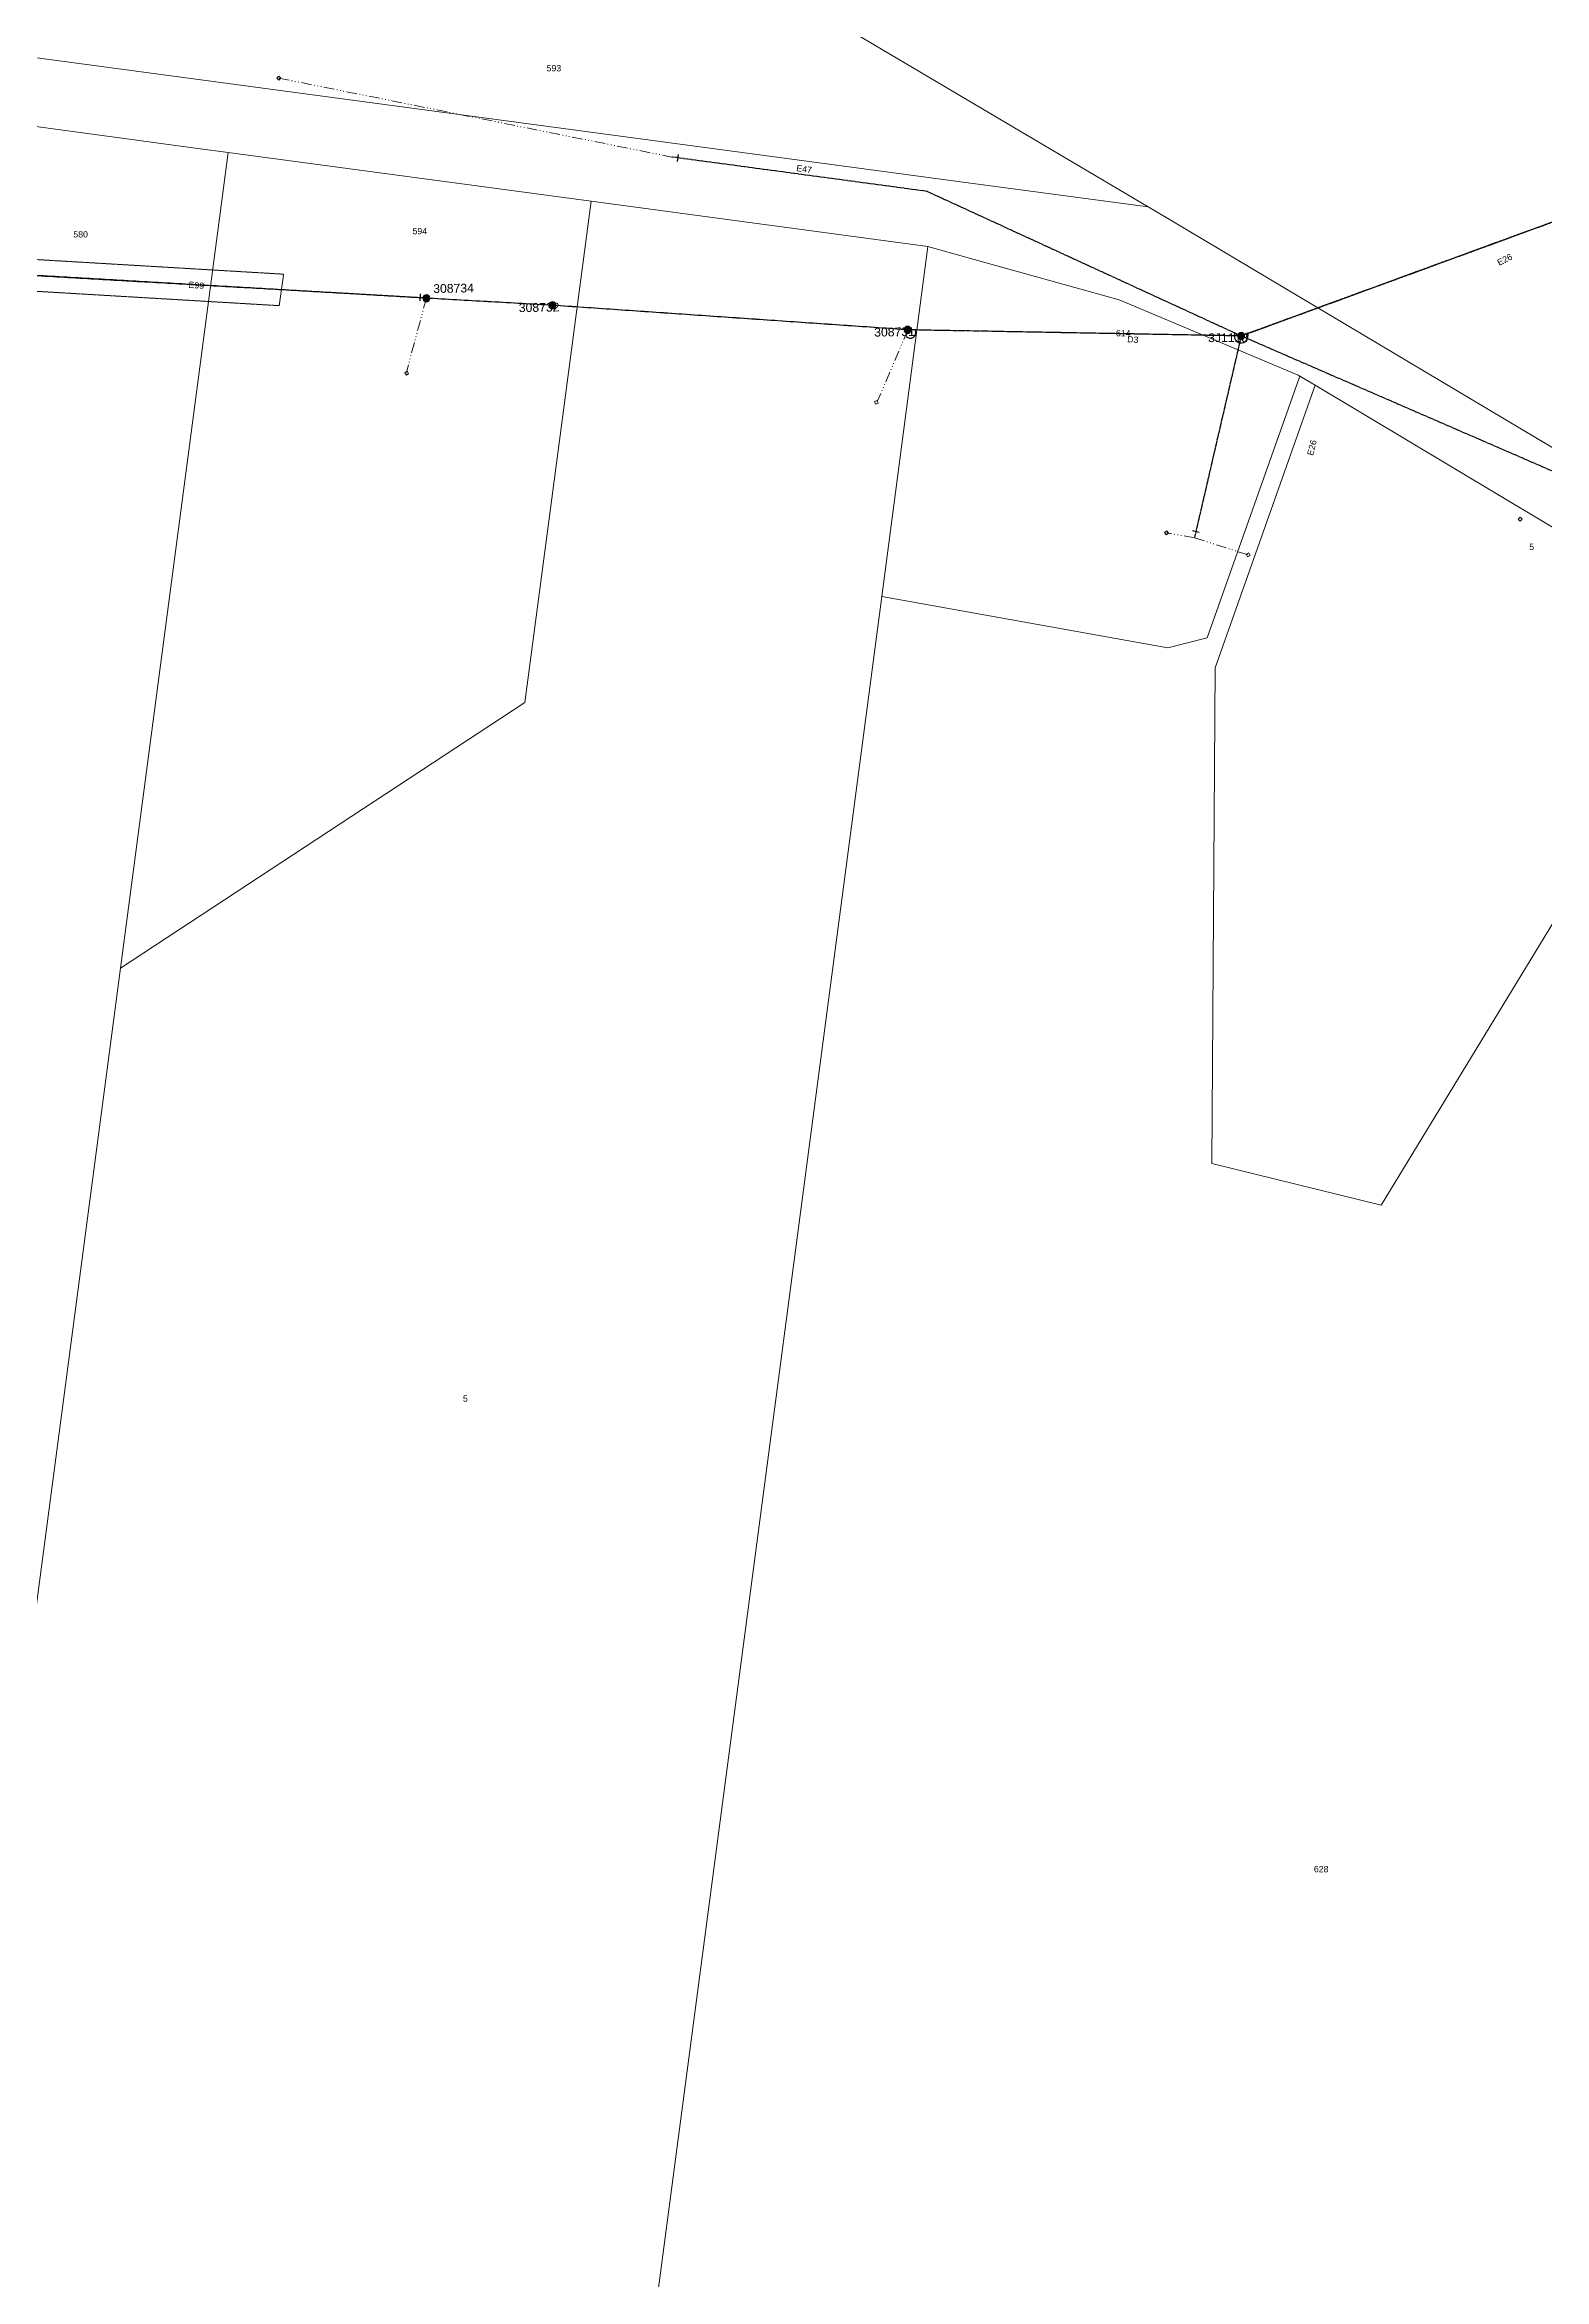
# Model space of a CAD drawing. Header units: metres. Extents: x 250871 to 255994, y 6164531 to 6169422.
# Drawn here: x 251618 to 252048, y 6166280 to 6166921 of the extents above; entities that cross this region are included whole.
import ezdxf
from ezdxf.enums import TextEntityAlignment as Align

# ---------------------------------------------------------------- set-up
doc = ezdxf.new("R2010")
doc.units = ezdxf.units.M
for name, pattern in [('Cable Exist OH', [1, 1, 0]), ('DASHED', [19.05, 12.7, -6.35]), ('HIDDEN2', [0.1875, 0.125, -0.0625]), ('PHANTOMX2', [6.6, 3, -0.75, 0.2, -0.75, 0.2, -0.75, 0.2, -0.75])]:
    doc.linetypes.add(name, pattern=pattern)
doc.layers.get('0').update_dxf_attribs({"color": 6})
for name, color, linetype, lineweight in [('Cadastre Land Parcels_SP_EXT', 118, 'Continuous', 15), ('Cadastre Other Property_SP_EXT', 138, 'DASHED', 15), ('Mains_HV_EXT', 13, 'Continuous', 25), ('Mains_LV_EXT', 163, 'Continuous', 25), ('Services_SP_EXT', 42, 'PHANTOMX2', 20)]:
    doc.layers.add(name, color=color, linetype=linetype, lineweight=lineweight)
doc.layers.add('SupportsOH_SP_TR_HV_LV_SL_EXT', color=7, linetype='Continuous')
doc.styles.add('POLE_LABEL', font='arial.ttf', dxfattribs={"height": 2})
doc.styles.get("Standard").update_dxf_attribs({"font": 'arial.ttf'})

# ---------------------------------------------------------------- blocks, each defined once
blk = doc.blocks.new('CCP_EXT')
blk.add_wipeout([(0, 0.57), (0.57, 0), (0, -0.57), (-0.57, 0)])
blk.add_lwpolyline([(-0.57, 0), (0, 0.57), (0.57, 0), (0, -0.57), (-0.57, 0)])
at = {"flags": 1}
blk.add_attdef('Z', (0, 0), '', height=0.2, dxfattribs=at)
at = {"flags": 9}
for tag, p in [('CCP_TYPE', (0, 0)), ('CONSTRUCTED_VOLTAGE', (0, -0.2)), ('OPERATING_VOLTAGE', (0, -0.6)), ('ORIENTATION', (0, -0.8)), ('OWNED_BY', (0, -1)), ('STATE', (0, -1.8)), ('NO_PHASES', (0, -0.4)), ('USAGE', (0, -1.2)), ('LEGEND', (0, -1.4)), ('LIFE_SUPPORT', (0, -1.6)), ('NOTES', (0, -2))]:
    blk.add_attdef(tag, text='', height=0.2, dxfattribs=at).set_placement(p, align=Align.MIDDLE_LEFT)
blk = doc.blocks.new('POLE_EXT')
blk.add_hatch(color=256).paths.add_polyline_path([(-1, 0, 1), (1, 0, 1)])
blk.add_lwpolyline([(-1, 0, 1), (1, 0, 1)], format="xyb", close=True)
at = {"flags": 8}
blk.add_attdef('pNumber', text='', height=2, dxfattribs=at).set_placement((2.5, 2.5), align=Align.MIDDLE_CENTER)
at = {"style": 'POLE_LABEL', "flags": 9}
for tag, p in [('STRUCTURE_PLANT_NUMBER', (1.35, 0.03)), ('STREET_CODE', (1.35, -0.2))]:
    blk.add_attdef(tag, text='', height=0.2, dxfattribs=at).set_placement(p, align=Align.MIDDLE_LEFT)
at = {"flags": 9}
for tag, p in [('OWNED_BY', (1.35, -0.4)), ('SPECIAL_USE', (1.35, -0.8)), ('STATE', (1.35, -1)), ('cLV', (1.35, -1.4)), ('hDepth', (1.35, -1.6)), ('hDia', (1.35, -1.8)), ('cHV', (1.35, -2)), ('cLinedev', (1.35, -3.4)), ('pExisting', (1.35, -3.8)), ('pFooting', (1.35, -4.4)), ('pNew', (1.35, -4.6)), ('pRelocate', (1.35, -5)), ('pRemove', (1.35, -5.2)), ('pReplace', (1.35, -5.4)), ('pStay', (1.35, -5.6)), ('pType', (1.35, -5.8)), ('cspan', (1.35, -6)), ('STREETNAME', (1.35, -6.2)), ('SUBURB', (1.35, -6.4)), ('PARENT', (1.35, -0.6)), ('USAGE', (1.35, -1.2)), ('LBRACKET', (1.35, -2.2)), ('LExisting', (1.35, -2.4)), ('LANTNUMBER', (1.35, -2.6)), ('LOther', (1.35, -2.8)), ('LRemove', (1.35, -3)), ('LEGEND', (1.35, -3.2)), ('LOCATION', (1.35, -3.6)), ('PFNUMBER', (1.35, -4)), ('NEWPFNUMBER', (1.35, -4.2)), ('OPERATED_BY', (1.36, -7.01)), ('NOTES', (1.35, -6.6)), ('MAINTAINED_BY', (1.36, -6.81))]:
    blk.add_attdef(tag, text='', height=0.2, dxfattribs=at).set_placement(p, align=Align.MIDDLE_LEFT)
at = {"flags": 1}
blk.add_attdef('Z', (1.35, -7.33), '', height=0.2, dxfattribs=at)
blk = doc.blocks.new('End Shackle_EXT')
blk.add_wipeout([(0, 0.25), (1.81, 0.25), (1.82, -0.25), (0, -0.25)])
blk.add_line((1.81, -1), (1.81, 1))
at = {"flags": 1}
blk.add_attdef('Z', (0, 0), '', height=0.2, dxfattribs=at)
at = {"flags": 9}
for tag, p in [('CONNECTOR_TYPE', (0, 0)), ('CONSTRUCTED_VOLTAGE', (0, -0.2)), ('OPERATING_VOLTAGE', (0, -0.6)), ('ORIENTATION', (0, -0.8)), ('OWNED_BY', (0, -1)), ('STATE', (0, -1.2)), ('NO_PHASES', (0, -0.4)), ('USAGE', (0, -1.4)), ('NOTES', (0, -1.6))]:
    blk.add_attdef(tag, text='', height=0.2, dxfattribs=at).set_placement(p, align=Align.MIDDLE_LEFT)

msp = doc.modelspace()

# ---------------------------------------------------------------- linework, layer by layer
at = {"layer": 'Cadastre Land Parcels_SP_EXT', "linetype": 'Continuous'}
for points in [[(252445.124, 6167094.443), (252052.077, 6167304.822), (252067.026, 6167520.949), (251754.613, 6167562.689), (251738.51, 6167564.84), (251737.662, 6167558.55), (251666.767, 6167032.499), (251895.554, 6166897.155), (251934.317, 6166874.224), (251941.098, 6166870.213), (252213.557, 6166707.897), (252385.953, 6166996.264), (252734.445, 6166888.692), (252862.065, 6166849.302), (252959.395, 6166819.262), (252960.745, 6166821.798), (252962.514, 6166825.119), (252965.8, 6166831.293), (252968.851, 6166837.022), (252445.124, 6167094.443)], [(251895.554, 6166897.155), (251666.767, 6167032.499), (251599.368, 6167072.324), (251578.15, 6166922.136), (251593.5, 6166919.969), (251665.54, 6166910.3), (251886.248, 6166880.676), (251934.317, 6166874.224), (251895.554, 6166897.155)], [(251639.605, 6166655.852), (251670.48, 6166889.83), (251661.813, 6166890.997), (251590.657, 6166900.581), (251574.02, 6166902.942), (251549.995, 6166773.508), (251497.988, 6166429.12), (251609.595, 6166428.435), (251639.605, 6166655.852)], [(251755.593, 6166732.038), (251774.566, 6166875.824), (251670.48, 6166889.83), (251639.605, 6166655.852), (251755.593, 6166732.038)], [(251782.647, 6166191.91), (251857.93, 6166762.421), (251871.182, 6166862.824), (251774.566, 6166875.824), (251755.593, 6166732.038), (251639.605, 6166655.852), (251609.595, 6166428.435), (251598.914, 6166347.492), (251588.164, 6166266.023), (251707.692, 6166213.983), (251781.328, 6166181.923), (251782.647, 6166191.91)], [(251951.251, 6166750.609), (251977.806, 6166825.699), (251977.351, 6166825.971), (251926.037, 6166847.542), (251882.74, 6166859.604), (251871.182, 6166862.824), (251857.93, 6166762.421), (251940.01, 6166747.699), (251951.251, 6166750.609)], [(251982.183, 6166823.08), (251977.806, 6166825.699), (251951.251, 6166750.609), (251940.01, 6166747.699), (251857.93, 6166762.421), (251782.647, 6166191.91), (251935.363, 6166125.668), (252088.689, 6166059.16), (252089.273, 6166063.575), (252102.784, 6166165.838), (252103.825, 6166173.714), (252124.843, 6166332.798), (252139.255, 6166441.875), (252153.669, 6166550.951), (252174.426, 6166708.042), (252101.058, 6166751.945), (252001.146, 6166587.915), (251952.586, 6166599.874), (251953.499, 6166741.984), (251982.183, 6166823.08)], [(252101.058, 6166751.945), (251982.183, 6166823.08), (251953.499, 6166741.984), (251952.586, 6166599.874), (252001.146, 6166587.915), (252101.058, 6166751.945)]]:
    msp.add_lwpolyline(points, close=True, dxfattribs=at)
at = {"layer": 'Cadastre Other Property_SP_EXT', "linetype": 'HIDDEN2'}
msp.add_lwpolyline([(251470.254, 6166867.7), (251469.069, 6166858.666), (251685.156, 6166845.874), (251686.41, 6166854.909), (251470.254, 6166867.7)], close=True, dxfattribs=at)
at = {"layer": 'Mains_HV_EXT', "linetype": 'Cable Exist OH'}
msp.add_lwpolyline([(251960.991, 6166837.188), (252076.203, 6166879.354)], dxfattribs=at)
at = {"layer": 'Mains_LV_EXT', "linetype": 'Cable Exist OH'}
for points in [[(252076.203, 6166879.354), (251960.991, 6166837.188)], [(251960.991, 6166837.188), (251865.589, 6166838.937)]]:
    msp.add_lwpolyline(points, dxfattribs=at)
at = {"layer": 'Mains_LV_EXT', "linetype": 'Continuous'}
for points in [[(251864.916, 6166837.052, 0.8452877), (251867.587, 6166838.836)], [(251959.137, 6166837.943, 1.5752415), (251962.754, 6166838.133)]]:
    msp.add_lwpolyline(points, format="xyb", dxfattribs=at)

# ---------------------------------------------------------------- block references
at = {"layer": 'SupportsOH_SP_TR_HV_LV_SL_EXT'}
ref = msp.add_blockref('POLE_EXT', (251763.484, 6166845.977), dxfattribs=at)
ref.add_attrib('ASSET_NUM', '308732', dxfattribs={"layer": '0', "height": 2.5, "rotation": 1, "style": 'POLE_LABEL'}).set_placement((251765.484, 6166846.727), align=Align.TOP_RIGHT)
ref = msp.add_blockref('POLE_EXT', (251865.396, 6166838.95), dxfattribs=at)
ref.add_attrib('ASSET_NUM', '308731', dxfattribs={"layer": '0', "height": 2.5, "rotation": 1, "style": 'POLE_LABEL'}).set_placement((251867.396, 6166839.7), align=Align.TOP_RIGHT)
ref = msp.add_blockref('POLE_EXT', (251960.99, 6166837.187), dxfattribs=at)
ref.add_attrib('ASSET_NUM', '3J1113', dxfattribs={"layer": '0', "height": 2.5, "style": 'POLE_LABEL'}).set_placement((251962.99, 6166837.937), align=Align.TOP_RIGHT)

# ---------------------------------------------------------------- texts
at = {"layer": 'Cadastre Land Parcels_SP_EXT'}
for s, p in [('593', (251761.818, 6166913.081)), ('580', (251626.108, 6166865.436)), ('594', (251723.375, 6166866.357)), ('614', (251925.085, 6166837.071)), ('5', (252043.611, 6166775.789)), ('5', (251737.82, 6166531.527)), ('628', (251981.846, 6166396.581))]:
    msp.add_text(s, height=1.8, dxfattribs=at).set_placement(p)
at = {"layer": 'Mains_LV_EXT'}
for s, rotation, p in [('E47', 351.390726, (251833.345, 6166884.51)), ('E26', 27.044381, (252034.995, 6166857.287)), ('E99', 355.504301, (251659.102, 6166851.005)), ('D3', 355.994148, (251928.275, 6166835.38)), ('E26', 75.861522, (251981.607, 6166802.769))]:
    msp.add_text(s, height=1.8, rotation=rotation, dxfattribs=at).set_placement(p)

# ---------------------------------------------------------------- next in the draw order: block references
at = {"layer": 'Services_SP_EXT'}
msp.add_blockref('CCP_EXT', (251685.045, 6166911.141), dxfattribs=at)
for p, rotation in [((251721.705, 6166826.51), 260.1576096653498), ((251856.415, 6166818.138), 244.4156960213244), ((252040.983, 6166784.668), 90.0000000000002), ((251939.582, 6166780.711), 168.7690605076191), ((251963.006, 6166774.404), 341.2441538726347)]:
    msp.add_blockref('CCP_EXT', p, dxfattribs=dict(at, rotation=rotation))

# ---------------------------------------------------------------- next in the draw order: linework, layer by layer
at = {"layer": 'Mains_HV_EXT', "linetype": 'Cable Exist OH'}
msp.add_lwpolyline([(252196.379, 6166699.607), (252119.024, 6166745.63), (252063.665, 6166792.587), (251960.991, 6166837.188)], dxfattribs=at)
at = {"layer": 'Services_SP_EXT'}
for points in [[(251685.045, 6166911.141), (251797.697, 6166888.51)], [(251727.351, 6166848.015), (251721.613, 6166826.744)], [(251865.396, 6166838.95), (251856.665, 6166818.385)], [(251947.59, 6166779.296), (251939.582, 6166780.711)], [(251947.59, 6166779.296), (251963.006, 6166774.403)]]:
    msp.add_lwpolyline(points, dxfattribs=at)

# ---------------------------------------------------------------- next in the draw order: block references
at = {"layer": 'Mains_LV_EXT'}
for p, rotation in [((251797.697, 6166888.51), 351.3815324906907), ((251727.332, 6166848.14), 175.6748805912432), ((251947.59, 6166779.296), 75.86152189297756)]:
    msp.add_blockref('End Shackle_EXT', p, dxfattribs=dict(at, rotation=rotation))

# ---------------------------------------------------------------- next in the draw order: linework, layer by layer
at = {"layer": 'Mains_HV_EXT', "linetype": 'Cable Exist OH'}
msp.add_lwpolyline([(251960.991, 6166837.188), (251865.589, 6166838.937), (251763.484, 6166845.977), (251727.351, 6166848.015), (251447.156, 6166864.353)], dxfattribs=at)
at = {"layer": 'Mains_LV_EXT', "linetype": 'Cable Exist OH'}
for points in [[(251960.991, 6166837.188), (251870.889, 6166878.653), (251797.697, 6166888.51)], [(251597.287, 6166855.546), (251727.332, 6166848.14)], [(251960.991, 6166837.188), (251947.591, 6166779.296)]]:
    msp.add_lwpolyline(points, dxfattribs=at)

# ---------------------------------------------------------------- next in the draw order: block references
at = {"layer": 'SupportsOH_SP_TR_HV_LV_SL_EXT'}
ref = msp.add_blockref('POLE_EXT', (251727.351, 6166848.015), dxfattribs=at)
ref.add_attrib('ASSET_NUM', '308734', dxfattribs={"layer": '0', "height": 2.5, "rotation": 1, "style": 'POLE_LABEL'}).set_placement((251729.351, 6166848.765), align=Align.BOTTOM_LEFT)

doc.saveas('drawing.dxf')
